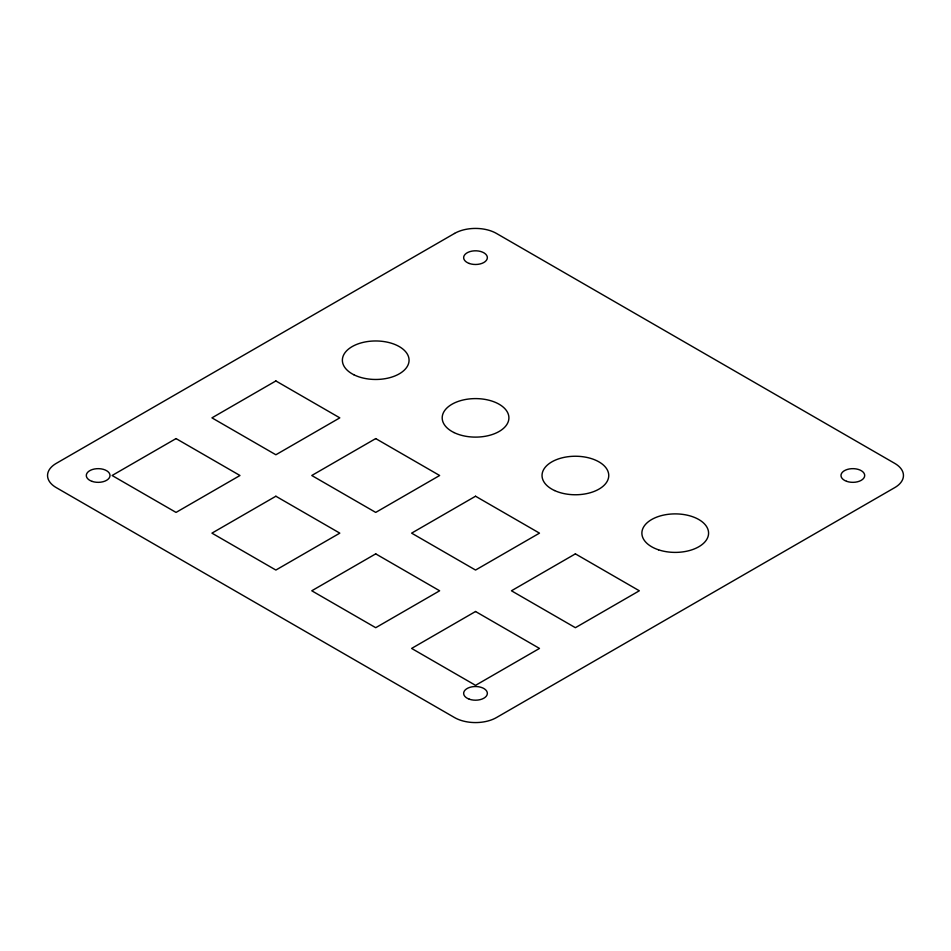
<?xml version="1.0" encoding="UTF-8"?>
<svg xmlns="http://www.w3.org/2000/svg" width="951" height="951" viewBox="0 0 951 951"><rect width="100%" height="100%" fill="white"/><g stroke="black" fill="none" stroke-linecap="round" stroke-linejoin="round"><path stroke-width="1.43" d="M454.542 233.435L56.228 463.399A29.647 17.118 0 0 0 56.228 487.601L454.542 717.565A29.647 17.118 0 0 0 496.458 717.565L894.772 487.601A29.647 17.118 0 0 0 894.772 463.399L496.458 233.435A29.647 17.118 0 0 0 454.542 233.435M176.042 438.589L112.099 475.5L176.042 512.411L239.973 475.5L176.042 438.589M275.873 380.947L211.942 417.858L275.873 454.768L339.816 417.858L275.873 380.947M275.873 496.232L211.942 533.142L275.873 570.053L339.816 533.142L275.873 496.232M375.716 438.589L311.773 475.5L375.716 512.411L439.647 475.5L375.716 438.589M375.716 553.862L311.773 590.785L375.716 627.696L439.647 590.785L375.716 553.862M475.548 496.232L411.617 533.142L475.548 570.053L539.49 533.142L475.548 496.232M475.548 611.505L411.617 648.427L475.548 685.338L539.49 648.427L475.548 611.505M575.391 553.862L511.448 590.785L575.391 627.696L639.334 590.785L575.391 553.862M92.092 481.384A11.864 6.847 0 0 0 110.019 475.595A11.864 6.847 0 0 0 92.378 469.521A11.864 6.847 0 0 0 92.092 481.384M469.247 699.175A11.864 6.847 0 0 0 487.352 693.576A11.864 6.847 0 0 0 469.901 687.323A11.864 6.847 0 0 0 469.247 699.175M846.592 481.313A11.864 6.847 0 0 0 864.697 475.714A11.864 6.847 0 0 0 847.234 469.461A11.864 6.847 0 0 0 846.592 481.313M469.247 263.463A11.864 6.847 0 0 0 487.352 257.864A11.864 6.847 0 0 0 469.901 251.611A11.864 6.847 0 0 0 469.247 263.463M353.748 374.706A33.356 19.258 0 0 0 408.431 363.96A33.356 19.258 0 0 0 364.97 341.991A33.356 19.258 0 0 0 353.748 374.706M453.984 432.55A33.356 19.258 0 0 0 508.369 421.293A33.356 19.258 0 0 0 464.302 399.729A33.356 19.258 0 0 0 453.984 432.55M554.552 490.538A33.356 19.258 0 0 0 608.367 478.401A33.356 19.258 0 0 0 563.254 457.562A33.356 19.258 0 0 0 554.552 490.538M658.556 549.821A33.356 19.258 0 0 0 708.578 533.142A33.356 19.258 0 0 0 658.556 516.464A33.356 19.258 0 0 0 658.556 549.821"/></g></svg>
